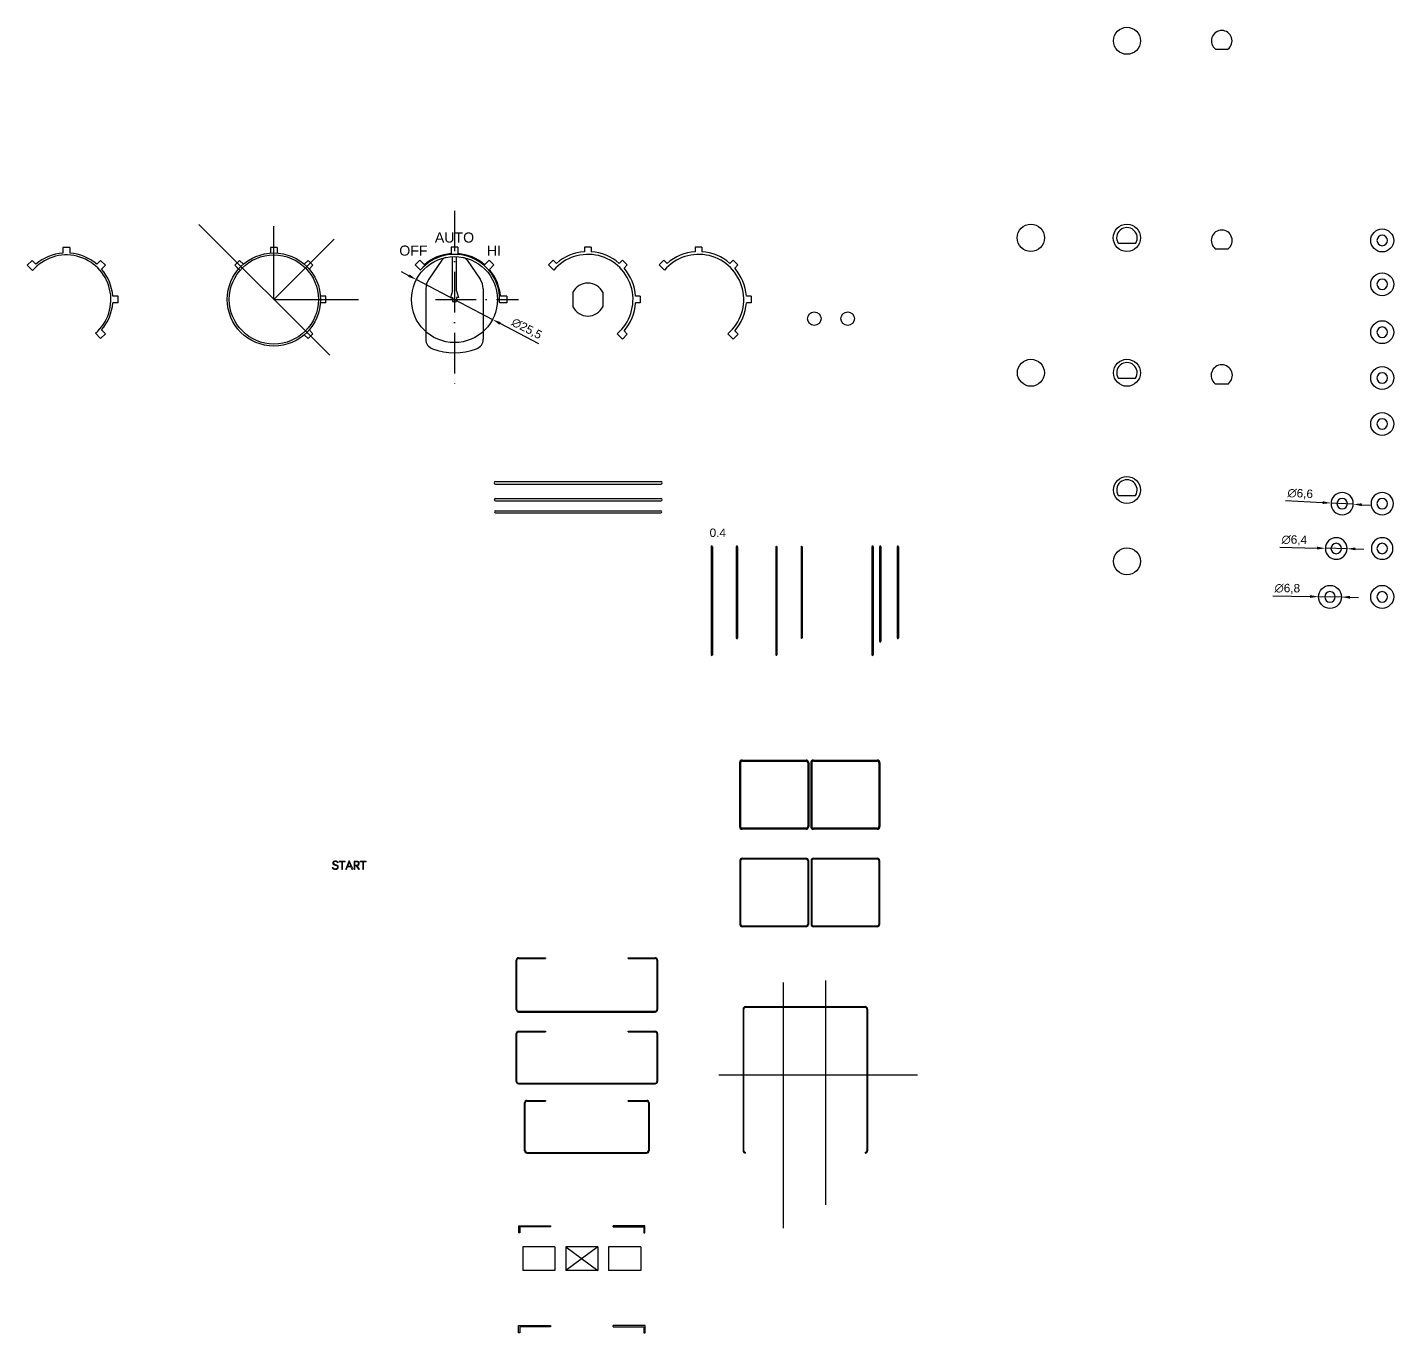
# Model space of a CAD drawing. Header units: millimetres. Extents: x -272 to 1389, y -67 to 578.
# Drawn here: x -271.6 to 133.4, y -66.8 to 320.1 of the extents above; entities that cross this region are included whole.
import ezdxf

# ---------------------------------------------------------------- set-up
doc = ezdxf.new("R2010")
doc.units = ezdxf.units.MM
doc.linetypes.add('ACAD_ISO10W100', pattern=[18, 12, -3, 0, -3])
doc.layers.add('前面板', color=7, linetype='Continuous')
doc.styles.get("Standard").update_dxf_attribs({"font": 'arial.ttf'})
doc.dimstyles.new('ISO-25', dxfattribs={"dimtxt": 2.5, "dimasz": 2.5, "dimexe": 1.25, "dimexo": 0.625, "dimtad": 1, "dimtxsty": 'Standard', "dimcen": 2.5, "dimadec": 0, "dimazin": 0, "dimtfac": 1, "dimtmove": 0, "dimatfit": 3, "dimfxl": 1, "dimarcsym": 0})

# ---------------------------------------------------------------- blocks, each defined once
blk = doc.blocks.new('*D3')
at = {"layer": 'Defpoints', "color": 0, "transparency": 16777216}
for p in [(-156.25, 245.3), (-133.66, 233.47)]:
    blk.add_point(p, dxfattribs=at)
at = {"layer": '前面板', "color": 0, "lineweight": -2, "transparency": 16777216}
for p, q in [((-158.46, 246.46), (-160.68, 247.62)), ((-156.25, 245.3), (-133.66, 233.47)), ((-119.94, 226.3), (-131.44, 232.32))]:
    blk.add_line(p, q, dxfattribs=at)
at = {"layer": '前面板', "color": 0, "transparency": 16777216}
for points in [[(-158.27, 246.83), (-158.66, 246.09), (-156.25, 245.3)], [(-131.25, 232.68), (-131.63, 231.95), (-133.66, 233.47)]]:
    blk.add_solid(points, dxfattribs=at)
at = {"layer": '前面板', "color": 0, "transparency": 16777216, "insert": (-123.58, 230.65), "char_height": 2.5, "attachment_point": 5, "rotation": 332.3754}
blk.add_mtext('∅25,5', dxfattribs=at)
blk = doc.blocks.new('*D9')
at = {"color": 0, "lineweight": -2, "transparency": 16777216}
for p, q in [((99.66, 165.95), (110.67, 165.72)), ((119.57, 165.53), (113.17, 165.67)), ((122.07, 165.48), (124.56, 165.43))]:
    blk.add_line(p, q, dxfattribs=at)
at = {"color": 0, "transparency": 16777216}
for points in [[(110.68, 166.14), (110.66, 165.3), (113.17, 165.67)], [(122.07, 165.9), (122.06, 165.07), (119.57, 165.53)]]:
    blk.add_solid(points, dxfattribs=at)
at = {"layer": 'Defpoints', "color": 0, "transparency": 16777216}
for p in [(113.17, 165.67), (119.57, 165.53)]:
    blk.add_point(p, dxfattribs=at)
at = {"color": 0, "transparency": 16777216, "insert": (103.96, 168.03), "char_height": 2.5, "attachment_point": 5, "rotation": 358.807}
blk.add_mtext('∅6,4', dxfattribs=at)
blk = doc.blocks.new('*D10')
at = {"color": 0, "lineweight": -2, "transparency": 16777216}
for p, q in [((101.33, 179.8), (112.34, 179.21)), ((121.42, 178.71), (114.83, 179.07)), ((123.92, 178.58), (126.41, 178.44))]:
    blk.add_line(p, q, dxfattribs=at)
at = {"color": 0, "transparency": 16777216}
for points in [[(112.36, 179.62), (112.31, 178.79), (114.83, 179.07)], [(123.94, 178.99), (123.9, 178.16), (121.42, 178.71)]]:
    blk.add_solid(points, dxfattribs=at)
at = {"layer": 'Defpoints', "color": 0, "transparency": 16777216}
for p in [(114.83, 179.07), (121.42, 178.71)]:
    blk.add_point(p, dxfattribs=at)
at = {"color": 0, "transparency": 16777216, "insert": (105.7, 181.74), "char_height": 2.5, "attachment_point": 5, "rotation": 356.8882}
blk.add_mtext('∅6,6', dxfattribs=at)
blk = doc.blocks.new('*D11')
at = {"color": 0, "lineweight": -2, "transparency": 16777216}
for p, q in [((97.59, 151.56), (108.62, 151.36)), ((117.92, 151.2), (111.12, 151.32)), ((120.42, 151.15), (122.92, 151.11))]:
    blk.add_line(p, q, dxfattribs=at)
at = {"color": 0, "transparency": 16777216}
for points in [[(108.63, 151.78), (108.61, 150.95), (111.12, 151.32)], [(120.42, 151.57), (120.41, 150.74), (117.92, 151.2)]]:
    blk.add_solid(points, dxfattribs=at)
at = {"layer": 'Defpoints', "color": 0, "transparency": 16777216}
for p in [(111.12, 151.32), (117.92, 151.2)]:
    blk.add_point(p, dxfattribs=at)
at = {"color": 0, "transparency": 16777216, "insert": (101.89, 153.65), "char_height": 2.5, "attachment_point": 5, "rotation": 358.9851}
blk.add_mtext('∅6,8', dxfattribs=at)

msp = doc.modelspace()

# ---------------------------------------------------------------- linework, layer by layer
for p, q in [((80.617, 313.622), (84.25, 313.622)), ((-220.753, 261.674), (-181.935, 222.855)), ((-198.484, 239.405), (-198.484, 261.107)), ((-198.484, 239.405), (-180.619, 257.27)), ((51.742, 256.081), (56.936, 256.081)), ((-260.983, 254.765), (-260.983, 253.168)), ((-258.983, 254.765), (-258.983, 253.168)), ((-199.484, 254.765), (-199.484, 253.168)), ((-197.484, 254.765), (-197.484, 253.168)), ((80.534, 254.45), (84.333, 254.45)), ((-271.551, 249.559), (-270.422, 248.43)), ((-270.137, 250.973), (-269.008, 249.844)), ((-270.137, 250.973), (-269.008, 249.844)), ((-249.828, 250.973), (-250.957, 249.844)), ((-248.414, 249.559), (-249.543, 248.43)), ((-210.052, 249.559), (-208.924, 248.43)), ((-208.638, 250.973), (-207.509, 249.844)), ((-208.638, 250.973), (-207.509, 249.844)), ((-188.33, 250.973), (-189.459, 249.844)), ((-186.916, 249.559), (-188.045, 248.43)), ((-244.623, 240.405), (-246.219, 240.405)), ((-198.484, 239.405), (-173.362, 239.405)), ((-183.124, 240.405), (-184.72, 240.405)), ((-109.831, 241.532), (-109.831, 237.242)), ((-101.031, 241.532), (-101.031, 237.242)), ((-244.623, 238.405), (-246.219, 238.405)), ((-183.124, 238.405), (-184.72, 238.405)), ((-249.828, 227.836), (-251.383, 229.391)), ((-248.414, 229.251), (-249.543, 230.379)), ((-188.33, 227.836), (-189.459, 228.965)), ((-186.916, 229.251), (-188.045, 230.379)), ((51.766, 216.081), (56.912, 216.081)), ((80.453, 214.45), (84.413, 214.45)), ((-132.795, 185.486), (-83.795, 185.486)), ((-132.795, 184.686), (-83.795, 184.686)), ((-132.795, 180.379), (-83.795, 180.379)), ((-132.795, 179.679), (-83.795, 179.679)), ((51.766, 181.338), (56.912, 181.338)), ((-132.795, 176.772), (-83.795, 176.772)), ((-132.795, 176.172), (-83.795, 176.172)), ((-68.913, 166.112), (-68.913, 134.112)), ((-68.513, 166.112), (-68.513, 134.112)), ((-61.434, 166.112), (-61.434, 139.112)), ((-61.034, 166.112), (-61.034, 139.112)), ((-49.698, 166.112), (-49.698, 134.112)), ((-49.398, 166.112), (-49.398, 134.112)), ((-42.22, 166.112), (-42.22, 139.112)), ((-41.92, 166.112), (-41.92, 139.112)), ((-21.232, 166.112), (-21.232, 134.112)), ((-20.832, 166.112), (-20.832, 134.112)), ((-18.967, 166.112), (-18.967, 138.112)), ((-18.567, 166.112), (-18.567, 138.112)), ((-13.753, 166.112), (-13.753, 139.112)), ((-13.353, 166.112), (-13.353, 139.112)), ((-60.473, 102.086), (-60.473, 83.186)), ((-60.173, 102.086), (-60.173, 83.186)), ((-59.673, 102.886), (-40.773, 102.886)), ((-59.673, 102.586), (-40.773, 102.586)), ((-40.273, 102.086), (-40.273, 83.186)), ((-39.973, 102.086), (-39.973, 83.186)), ((-39.373, 102.086), (-39.373, 83.186)), ((-39.073, 102.086), (-39.073, 83.186)), ((-38.573, 102.886), (-19.673, 102.886)), ((-38.573, 102.586), (-19.673, 102.586)), ((-19.173, 102.086), (-19.173, 83.186)), ((-18.873, 102.086), (-18.873, 83.186)), ((-40.773, 82.686), (-59.673, 82.686)), ((-40.773, 82.386), (-59.673, 82.386)), ((-19.673, 82.686), (-38.573, 82.686)), ((-19.673, 82.386), (-38.573, 82.386)), ((-60.373, 73.103), (-60.373, 54.203)), ((-60.173, 73.103), (-60.173, 54.203)), ((-59.673, 73.803), (-40.773, 73.803)), ((-59.673, 73.603), (-40.773, 73.603)), ((-40.273, 73.103), (-40.273, 54.203)), ((-40.073, 73.103), (-40.073, 54.203)), ((-39.273, 73.103), (-39.273, 54.203)), ((-39.073, 73.103), (-39.073, 54.203)), ((-38.573, 73.803), (-19.673, 73.803)), ((-38.573, 73.603), (-19.673, 73.603)), ((-19.173, 73.103), (-19.173, 54.203)), ((-18.973, 73.103), (-18.973, 54.203)), ((-40.773, 53.703), (-59.673, 53.703)), ((-40.773, 53.503), (-59.673, 53.503)), ((-19.673, 53.703), (-38.573, 53.703)), ((-19.673, 53.503), (-38.573, 53.503)), ((-126.674, 28.919), (-126.674, 43.619)), ((-126.474, 28.919), (-126.474, 43.619)), ((-125.974, 44.319), (-117.974, 44.319)), ((-125.974, 44.119), (-117.974, 44.119)), ((-117.974, 44.319), (-117.974, 44.319)), ((-117.974, 44.319), (-117.974, 44.119)), ((-93.474, 44.119), (-93.474, 44.319)), ((-93.474, 44.319), (-85.474, 44.319)), ((-93.474, 44.119), (-85.474, 44.119)), ((-84.974, 43.619), (-84.974, 28.919)), ((-84.774, 43.619), (-84.774, 28.919)), ((-47.581, 36.924), (-47.581, -35.876)), ((-35.031, 37.596), (-35.031, -28.932)), ((-125.974, 28.419), (-85.474, 28.419)), ((-59.43, 29.105), (-59.43, -12.895)), ((-59.23, -12.895), (-59.23, 29.105)), ((-58.73, 29.805), (-23.23, 29.805)), ((-58.73, 29.605), (-23.23, 29.605)), ((-22.73, 29.105), (-22.73, -12.895)), ((-22.53, 29.105), (-22.53, -12.895)), ((-125.974, 28.219), (-85.474, 28.219)), ((-126.674, 7.629), (-126.674, 21.829)), ((-126.474, 7.629), (-126.474, 21.829)), ((-125.974, 22.529), (-117.974, 22.529)), ((-125.974, 22.329), (-117.974, 22.329)), ((-117.974, 22.529), (-117.974, 22.529)), ((-117.974, 22.529), (-117.974, 22.329)), ((-93.474, 22.329), (-93.474, 22.529)), ((-93.474, 22.529), (-85.474, 22.529)), ((-93.474, 22.329), (-85.474, 22.329)), ((-84.974, 21.829), (-84.974, 7.629)), ((-84.774, 21.829), (-84.774, 7.629)), ((-66.58, 9.599), (-7.684, 9.599)), ((-125.974, 7.129), (-85.474, 7.129)), ((-125.974, 6.929), (-85.474, 6.929)), ((-124.174, -12.895), (-124.174, 1.305)), ((-123.974, -12.895), (-123.974, 1.305)), ((-123.474, 2.005), (-117.974, 2.005)), ((-123.474, 1.805), (-117.974, 1.805)), ((-117.974, 2.005), (-117.974, 2.005)), ((-117.974, 2.005), (-117.974, 1.805)), ((-93.474, 1.805), (-93.474, 2.005)), ((-93.474, 2.005), (-87.974, 2.005)), ((-93.474, 1.805), (-87.974, 1.805)), ((-87.474, 1.305), (-87.474, -12.895)), ((-87.274, 1.305), (-87.274, -12.895)), ((-123.474, -13.395), (-87.974, -13.395)), ((-123.474, -13.595), (-87.974, -13.595)), ((-125.867, -37.191), (-125.867, -35.191)), ((-125.867, -35.191), (-116.467, -35.191)), ((-116.467, -35.491), (-125.567, -35.491)), ((-125.567, -35.491), (-125.567, -37.191)), ((-116.467, -35.191), (-116.467, -35.491)), ((-88.567, -35.191), (-97.967, -35.191)), ((-97.967, -35.491), (-97.967, -35.191)), ((-97.967, -35.491), (-88.867, -35.491)), ((-88.867, -35.491), (-88.867, -37.191)), ((-88.567, -37.191), (-88.567, -35.191)), ((-125.567, -37.191), (-125.867, -37.191)), ((-88.867, -37.191), (-88.567, -37.191)), ((-111.967, -41.393), (-102.467, -48.393)), ((-102.467, -41.393), (-111.967, -48.393)), ((-125.967, -66.825), (-125.967, -64.725)), ((-125.967, -64.725), (-116.467, -64.725)), ((-116.467, -64.725), (-116.467, -65.125)), ((-88.467, -64.725), (-97.967, -64.725)), ((-97.967, -65.125), (-97.967, -64.725)), ((-88.467, -66.825), (-88.467, -64.725)), ((-125.567, -66.825), (-125.967, -66.825)), ((-116.467, -65.125), (-125.567, -65.125)), ((-125.567, -65.125), (-125.567, -66.825)), ((-97.967, -65.125), (-88.867, -65.125)), ((-88.867, -65.125), (-88.867, -66.825)), ((-88.867, -66.825), (-88.467, -66.825))]:
    msp.add_line(p, q)
at = {"color": 139, "lineweight": 0}
for p, q in [((-176.259, 72.917), (-177.161, 70.64)), ((-176.221, 72.977), (-176.259, 72.917)), ((-176.148, 73.003), (-176.221, 72.977)), ((-176.075, 72.977), (-176.148, 73.003)), ((-176.033, 72.917), (-176.075, 72.977)), ((-175.128, 70.64), (-176.033, 72.917)), ((-174.69, 72.939), (-174.725, 72.853)), ((-174.608, 72.971), (-174.69, 72.939)), ((-173.874, 72.971), (-174.608, 72.971)), ((-173.677, 72.946), (-173.874, 72.971)), ((-173.594, 72.917), (-173.677, 72.946)), ((-173.423, 72.819), (-173.594, 72.917)), ((-177.167, 70.615), (-177.17, 70.589)), ((-177.17, 70.589), (-177.138, 70.507)), ((-177.161, 70.64), (-177.167, 70.615)), ((-177.138, 70.507), (-177.053, 70.472)), ((-177.053, 70.472), (-176.977, 70.494)), ((-176.977, 70.494), (-176.935, 70.557)), ((-176.935, 70.557), (-176.665, 71.237)), ((-176.665, 71.237), (-175.624, 71.237)), ((-176.592, 71.45), (-176.148, 72.606)), ((-175.697, 71.45), (-176.592, 71.45)), ((-176.148, 72.606), (-175.697, 71.45)), ((-175.624, 71.237), (-175.357, 70.554)), ((-175.357, 70.554), (-175.316, 70.494)), ((-175.316, 70.494), (-175.243, 70.472)), ((-175.243, 70.472), (-175.154, 70.507)), ((-175.154, 70.507), (-175.119, 70.589)), ((-175.119, 70.615), (-175.128, 70.64)), ((-175.119, 70.589), (-175.119, 70.615)), ((-174.725, 72.853), (-174.725, 70.592)), ((-174.725, 70.592), (-174.69, 70.51)), ((-174.69, 70.51), (-174.608, 70.475)), ((-174.608, 70.475), (-174.525, 70.51)), ((-174.525, 70.51), (-174.49, 70.592)), ((-174.49, 71.79), (-174.49, 72.758)), ((-174.49, 72.758), (-173.877, 72.758)), ((-173.868, 71.79), (-174.49, 71.79)), ((-174.49, 70.592), (-174.49, 71.58)), ((-174.49, 71.58), (-174.106, 71.58)), ((-174.106, 71.58), (-173.353, 70.529)), ((-173.877, 72.758), (-173.69, 72.72)), ((-173.687, 71.828), (-173.868, 71.79)), ((-173.842, 71.58), (-173.753, 71.586)), ((-173.159, 70.665), (-173.842, 71.58)), ((-173.753, 71.586), (-173.569, 71.64)), ((-173.69, 72.72), (-173.544, 72.622)), ((-173.544, 71.933), (-173.687, 71.828)), ((-173.569, 71.64), (-173.512, 71.669)), ((-173.544, 72.622), (-173.452, 72.469)), ((-173.452, 72.088), (-173.544, 71.933)), ((-173.512, 71.669), (-173.356, 71.79)), ((-173.452, 72.469), (-173.452, 72.466)), ((-173.452, 72.466), (-173.417, 72.276)), ((-173.417, 72.276), (-173.452, 72.088)), ((-173.372, 72.771), (-173.423, 72.819)), ((-173.258, 72.609), (-173.372, 72.771)), ((-173.356, 71.79), (-173.318, 71.837)), ((-173.353, 70.529), (-173.305, 70.488)), ((-173.318, 71.837), (-173.223, 72.009)), ((-173.305, 70.488), (-173.255, 70.475)), ((-173.229, 72.549), (-173.258, 72.609)), ((-173.255, 70.475), (-173.172, 70.51)), ((-173.182, 72.361), (-173.229, 72.549)), ((-173.223, 72.009), (-173.201, 72.079)), ((-173.201, 72.079), (-173.178, 72.276)), ((-173.178, 72.276), (-173.182, 72.361)), ((-173.172, 70.51), (-173.137, 70.592)), ((-173.14, 70.631), (-173.159, 70.665)), ((-173.137, 70.592), (-173.14, 70.631))]:
    msp.add_line(p, q, dxfattribs=at)
for points in [[(-180.26, 73.022), (-180.425, 73.012), (-180.606, 72.974), (-180.686, 72.942), (-180.844, 72.838), (-180.883, 72.799), (-180.984, 72.638), (-181.003, 72.593), (-181.035, 72.399), (-181.025, 72.298), (-180.965, 72.123), (-180.927, 72.066), (-180.787, 71.929), (-180.724, 71.885), (-180.546, 71.793), (-180.463, 71.761), (-180.279, 71.698), (-180.228, 71.678), (-180.041, 71.618), (-180.009, 71.602), (-179.838, 71.513), (-179.831, 71.51), (-179.695, 71.37), (-179.682, 71.351), (-179.644, 71.161), (-179.644, 71.11), (-179.692, 70.923), (-179.809, 70.789), (-179.889, 70.739), (-180.063, 70.685), (-180.282, 70.665), (-179.615, 70.646), (-179.501, 70.783), (-179.431, 70.954), (-179.406, 71.161), (-179.419, 71.288), (-179.476, 71.459), (-179.523, 71.529), (-179.66, 71.666), (-179.736, 71.717), (-179.914, 71.802), (-180.012, 71.84), (-180.197, 71.907), (-180.241, 71.923), (-180.425, 71.99), (-180.444, 71.999), (-180.619, 72.088), (-180.749, 72.218), (-180.8, 72.399), (-180.768, 72.552), (-180.673, 72.682), (-180.508, 72.774), (-180.46, 72.787), (-180.26, 72.809), (-179.628, 72.812), (-179.793, 72.923), (-179.873, 72.955), (-180.057, 73.006)], [(-177.472, 72.971), (-179.041, 72.971), (-179.12, 72.942), (-179.155, 72.863), (-179.12, 72.784), (-179.041, 72.752), (-178.374, 72.752), (-178.374, 70.592), (-178.339, 70.51), (-178.256, 70.475), (-178.171, 70.51), (-178.136, 70.592), (-178.136, 72.752), (-177.472, 72.752), (-177.393, 72.784), (-177.361, 72.863), (-177.393, 72.942)], [(-171.251, 72.971), (-172.816, 72.971), (-172.896, 72.942), (-172.931, 72.863), (-172.896, 72.784), (-172.816, 72.752), (-172.15, 72.752), (-172.15, 70.592), (-172.115, 70.51), (-172.032, 70.475), (-171.95, 70.51), (-171.915, 70.592), (-171.915, 72.752), (-171.251, 72.752), (-171.171, 72.784), (-171.14, 72.863), (-171.171, 72.942)], [(-181.041, 71.072), (-181.124, 71.043), (-181.156, 70.961), (-181.149, 70.935), (-181.137, 70.9), (-181.13, 70.888), (-181, 70.739), (-180.965, 70.707), (-180.806, 70.592), (-180.749, 70.561), (-180.562, 70.488), (-180.479, 70.469), (-180.282, 70.45), (-180.155, 70.456), (-179.949, 70.484), (-179.774, 70.545), (-179.631, 70.634), (-179.615, 70.646), (-180.282, 70.665), (-180.33, 70.665), (-180.53, 70.694), (-180.695, 70.767), (-180.829, 70.872), (-180.946, 71.018)], [(-179.628, 72.812), (-180.26, 72.809), (-180.241, 72.809), (-180.047, 72.78), (-179.879, 72.711), (-179.749, 72.618), (-179.654, 72.514), (-179.561, 72.469), (-179.482, 72.501), (-179.454, 72.58), (-179.476, 72.644), (-179.498, 72.672)]]:
    msp.add_lwpolyline(points, close=True, dxfattribs=at)
for centre, radius in [((54.339, 316.072), 4), ((25.873, 257.681), 4.05), ((54.339, 257.681), 4.05), ((129.993, 256.9), 3.4), ((-198.484, 239.405), 13.8), ((-198.484, 239.405), 13.2), ((129.993, 243.914), 3.4), ((-38.324, 233.709, 7), 2), ((-28.425, 233.709, 3), 2), ((129.993, 229.712), 3.4), ((25.873, 217.681), 4), ((54.339, 217.681), 4), ((129.993, 216.141), 3.4), ((129.993, 202.512), 3.4), ((54.339, 182.938), 4), ((54.339, 161.803), 4), ((114.517, 151.259), 3.4), ((129.993, 151.259), 3.4)]:
    msp.add_circle(centre, radius)
at = {"extrusion": (0, 0, -1)}
for centre, radius in [((-129.993, 256.9), 1.55), ((-129.993, 243.914), 1.55), ((-129.993, 229.712), 1.55), ((-129.993, 216.141), 1.55), ((-129.993, 202.512), 1.55), ((-118.127, 178.891), 3.3), ((-118.127, 178.891), 1.55), ((-129.993, 178.891), 3.3), ((-129.993, 178.891), 1.55), ((-116.366, 165.601), 3.2), ((-116.366, 165.601), 1.55), ((-129.993, 165.601), 3.2), ((-129.993, 165.601), 1.55), ((-114.517, 151.259), 1.55), ((-129.993, 151.259), 1.55)]:
    msp.add_circle(centre, radius, dxfattribs=at)
for centre, radius, start, end in [((82.433, 316.072), 3.05, 306.55566, 233.44434), ((54.339, 257.681), 3.05, 328.35934, 211.64066), ((82.433, 256.9), 3.1, 307.78433, 232.21567), ((-259.983, 239.405), 13.2, 310.65525, 139.34543), ((-259.983, 239.405), 13.8, 94.15551, 130.84449), ((-259.983, 239.405), 13.8, 49.15551, 85.84449), ((-105.431, 239.387), 14.2, 94.03826, 130.96174), ((-105.431, 239.387), 14.2, 49.03826, 85.96174), ((-72.619, 239.387), 14.2, 94.03826, 130.96174), ((-72.619, 239.387), 14.2, 49.03826, 85.96174), ((-259.983, 239.405), 13.8, 4.15551, 40.84449), ((-105.402, 239.405), 14.17, 3.97449, 40.98413), ((-72.59, 239.405), 14.17, 3.97449, 40.98413), ((-105.431, 239.387), 4.895, 25.98672, 154.01328), ((-259.983, 239.405), 13.8, 319.15551, 355.84449), ((-105.431, 239.387), 4.895, 205.98672, 334.01328), ((-105.431, 239.387), 14.2, 319.03826, 355.96174), ((-72.619, 239.387), 14.2, 319.03826, 355.96174), ((54.339, 217.681), 3.03, 328.12602, 211.87398), ((82.433, 216.9), 3.15, 308.94244, 231.05756), ((-132.795, 185.086), 0.4, 90, 270), ((-83.795, 185.086), 0.4, 270, 90), ((54.339, 182.938), 3.03, 328.12602, 211.87398), ((-132.795, 180.029), 0.35, 90, 270), ((-83.795, 180.029), 0.35, 270, 90), ((-132.795, 176.472), 0.3, 90, 270), ((-83.795, 176.472), 0.3, 270, 90), ((-68.713, 166.112), 0.2, 0, 180), ((-61.234, 166.112), 0.2, 0, 180), ((-49.548, 166.112), 0.15, 0, 180), ((-42.07, 166.112), 0.15, 0, 180), ((-21.032, 166.112), 0.2, 0, 180), ((-18.767, 166.112), 0.2, 0, 180), ((-13.553, 166.112), 0.2, 0, 180), ((-61.234, 139.112), 0.2, 180, 0), ((-42.07, 139.112), 0.15, 180, 0), ((-18.767, 138.112), 0.2, 180, 0), ((-13.553, 139.112), 0.2, 180, 0), ((-68.713, 134.112), 0.2, 180, 0), ((-49.548, 134.112), 0.15, 180, 0), ((-21.032, 134.112), 0.2, 180, 0), ((-59.673, 102.086), 0.8, 90, 180), ((-59.673, 102.086), 0.5, 90, 180), ((-40.773, 102.086), 0.8, 0, 90), ((-40.773, 102.086), 0.5, 0, 90), ((-38.573, 102.086), 0.8, 90, 180), ((-38.573, 102.086), 0.5, 90, 180), ((-19.673, 102.086), 0.8, 0, 90), ((-19.673, 102.086), 0.5, 0, 90), ((-59.673, 83.186), 0.8, 180, 270), ((-59.673, 83.186), 0.5, 180, 270), ((-40.773, 83.186), 0.5, 270, 0), ((-40.773, 83.186), 0.8, 270, 0), ((-38.573, 83.186), 0.8, 180, 270), ((-38.573, 83.186), 0.5, 180, 270), ((-19.673, 83.186), 0.5, 270, 0), ((-19.673, 83.186), 0.8, 270, 0), ((-59.673, 73.103), 0.7, 90, 180), ((-59.673, 73.103), 0.5, 90, 180), ((-40.773, 73.103), 0.7, 0, 90), ((-40.773, 73.103), 0.5, 0, 90), ((-38.573, 73.103), 0.7, 90, 180), ((-38.573, 73.103), 0.5, 90, 180), ((-19.673, 73.103), 0.7, 0, 90), ((-19.673, 73.103), 0.5, 0, 90), ((-59.673, 54.203), 0.7, 180, 270), ((-59.673, 54.203), 0.5, 180, 270), ((-40.773, 54.203), 0.5, 270, 0), ((-40.773, 54.203), 0.7, 270, 0), ((-38.573, 54.203), 0.7, 180, 270), ((-38.573, 54.203), 0.5, 180, 270), ((-19.673, 54.203), 0.5, 270, 0), ((-19.673, 54.203), 0.7, 270, 0), ((-125.974, 43.619), 0.7, 90, 180), ((-125.974, 43.619), 0.5, 90, 180), ((-85.474, 43.619), 0.7, 0, 90), ((-85.474, 43.619), 0.5, 0, 90), ((-125.974, 28.919), 0.7, 180, 270), ((-125.974, 28.919), 0.5, 180, 270), ((-85.474, 28.919), 0.5, 270, 0), ((-85.474, 28.919), 0.7, 270, 0), ((-58.73, 29.105), 0.7, 90, 180), ((-58.73, 29.105), 0.5, 90, 180), ((-23.23, 29.105), 0.7, 0, 90), ((-23.23, 29.105), 0.5, 0, 90), ((-125.974, 21.829), 0.7, 90, 180), ((-125.974, 21.829), 0.5, 90, 180), ((-85.474, 21.829), 0.7, 0, 90), ((-85.474, 21.829), 0.5, 0, 90), ((-125.974, 7.629), 0.7, 180, 270), ((-125.974, 7.629), 0.5, 180, 270), ((-85.474, 7.629), 0.5, 270, 0), ((-85.474, 7.629), 0.7, 270, 0), ((-123.474, 1.305), 0.7, 90, 180), ((-123.474, 1.305), 0.5, 90, 180), ((-87.974, 1.305), 0.7, 0, 90), ((-87.974, 1.305), 0.5, 0, 90), ((-123.474, -12.895), 0.7, 180, 270), ((-123.474, -12.895), 0.5, 180, 270), ((-87.974, -12.895), 0.5, 270, 0), ((-87.974, -12.895), 0.7, 270, 0), ((-58.73, -12.895), 0.7, 180, 270), ((-58.73, -12.895), 0.5, 180, 270), ((-23.23, -12.895), 0.5, 270, 0), ((-23.23, -12.895), 0.7, 270, 0)]:
    msp.add_arc(centre, radius, start, end)
at = {"layer": '前面板', "color": 114, "linetype": 'ACAD_ISO10W100', "true_color": 0x139b48}
for p, q in [((-144.952, 265.697), (-144.952, 213.076)), ((-150.558, 239.387), (-126.013, 239.387))]:
    msp.add_line(p, q, dxfattribs=at)
at = {"layer": '前面板'}
for p, q in [((-258.983, 254.765), (-260.983, 254.765)), ((-197.484, 254.765), (-199.484, 254.765)), ((-148.679, 251.068), (-152.57, 245.418)), ((-143.952, 254.937), (-145.952, 254.937)), ((-145.952, 254.937), (-145.952, 253)), ((-145.552, 241.987), (-145.552, 252.123)), ((-144.352, 241.987), (-144.352, 252.123)), ((-143.952, 254.937), (-143.952, 253)), ((-104.431, 254.937), (-106.431, 254.937)), ((-106.431, 254.937), (-106.431, 253.552)), ((-104.431, 254.937), (-104.431, 253.552)), ((-71.619, 254.937), (-73.619, 254.937)), ((-73.619, 254.937), (-73.619, 253.552)), ((-71.619, 254.937), (-71.619, 253.552)), ((-270.137, 250.973), (-271.551, 249.559)), ((-270.137, 250.973), (-271.551, 249.559)), ((-271.551, 249.559), (-269.995, 248.003)), ((-248.414, 249.559), (-249.828, 250.973)), ((-208.638, 250.973), (-210.052, 249.559)), ((-208.638, 250.973), (-210.052, 249.559)), ((-210.052, 249.559), (-208.497, 248.003)), ((-186.916, 249.559), (-188.33, 250.973)), ((-155.214, 251.062), (-156.628, 249.648)), ((-156.628, 249.648), (-155.073, 248.093)), ((-155.214, 251.062), (-153.871, 249.72)), ((-141.216, 251.065), (-137.332, 245.417)), ((-134.691, 251.062), (-136.033, 249.72)), ((-134.691, 251.062), (-133.277, 249.648)), ((-134.619, 248.306), (-133.277, 249.648)), ((-115.692, 251.062), (-117.107, 249.648)), ((-117.107, 249.648), (-115.551, 248.093)), ((-115.692, 251.062), (-114.74, 250.11)), ((-95.169, 251.062), (-96.122, 250.11)), ((-95.169, 251.062), (-93.755, 249.648)), ((-94.705, 248.698), (-93.755, 249.648)), ((-82.88, 251.062), (-84.294, 249.648)), ((-84.294, 249.648), (-82.739, 248.093)), ((-82.88, 251.062), (-81.928, 250.11)), ((-62.357, 251.062), (-63.31, 250.11)), ((-62.357, 251.062), (-60.943, 249.648)), ((-61.893, 248.698), (-60.943, 249.648)), ((-244.623, 238.405), (-244.623, 240.405)), ((-183.124, 238.405), (-183.124, 240.405)), ((-153.452, 242.582), (-153.452, 227.608)), ((-145.552, 241.987), (-146.152, 239.987)), ((-146.152, 239.987), (-145.552, 239.987)), ((-145.552, 239.987), (-145.552, 238.787)), ((-144.352, 241.987), (-143.752, 239.987)), ((-143.752, 239.987), (-144.352, 239.987)), ((-144.352, 239.987), (-144.352, 238.787)), ((-136.452, 242.584), (-136.452, 227.608)), ((-129.402, 240.387), (-131.339, 240.387)), ((-129.402, 240.387), (-129.402, 238.387)), ((-89.881, 240.387), (-91.266, 240.387)), ((-89.881, 240.387), (-89.881, 238.387)), ((-57.069, 240.387), (-58.454, 240.387)), ((-57.069, 240.387), (-57.069, 238.387)), ((-145.552, 238.787), (-144.352, 238.787)), ((-129.402, 238.387), (-131.602, 238.387)), ((-89.881, 238.387), (-91.266, 238.387)), ((-57.069, 238.387), (-58.454, 238.387)), ((-249.828, 227.836), (-248.414, 229.251)), ((-188.33, 227.836), (-186.916, 229.251)), ((-95.143, 227.684), (-96.714, 229.256)), ((-93.728, 229.098), (-95.143, 227.684)), ((-93.728, 229.098), (-94.708, 230.078)), ((-62.33, 227.684), (-63.902, 229.256)), ((-60.916, 229.098), (-62.33, 227.684)), ((-60.916, 229.098), (-61.896, 230.078)), ((-115.167, -41.393), (-124.667, -41.393)), ((-124.667, -41.393), (-124.667, -48.393)), ((-115.167, -41.393), (-115.167, -48.393)), ((-102.467, -41.393), (-111.967, -41.393)), ((-111.967, -41.393), (-111.967, -48.393)), ((-102.467, -41.393), (-102.467, -48.393)), ((-89.767, -41.393), (-99.267, -41.393)), ((-99.267, -41.393), (-99.267, -48.393)), ((-89.767, -41.393), (-89.767, -48.393)), ((-115.167, -48.393), (-124.667, -48.393)), ((-102.467, -48.393), (-111.967, -48.393)), ((-89.767, -48.393), (-99.267, -48.393))]:
    msp.add_line(p, q, dxfattribs=at)
msp.add_circle((-144.952, 239.387), 12.75, dxfattribs=at)
for centre, radius, start, end in [((-144.952, 239.387), 13.387, 355.71618, 139.29603), ((-144.952, 239.387), 13.65, 94.20126, 130.79874), ((-147.031, 249.934), 2, 101.15125, 145.44419), ((-144.952, 239.387), 13.65, 49.20126, 85.79874), ((-142.864, 249.932), 2, 34.50852, 78.79577), ((-105.402, 239.405), 13.36, 310.56477, 139.43523), ((-72.59, 239.405), 13.36, 310.56477, 139.43523), ((-144.952, 239.387), 13.65, 4.20126, 40.79874), ((-148.452, 242.582), 5, 145.44419, 180), ((-141.452, 242.584), 5, 0, 34.50852), ((-150.452, 227.608), 3, 180, 249.97608), ((-139.452, 227.608), 3, 290.02392, 0), ((-144.952, 242.699), 19.062, 249.97608, 290.02392)]:
    msp.add_arc(centre, radius, start, end, dxfattribs=at)

# ---------------------------------------------------------------- texts
at = {"insert": (-69.346, 171.52), "char_height": 2.5, "attachment_point": 1}
msp.add_mtext_dynamic_manual_height_columns('0.4', width=8.28643, gutter_width=12.5, heights=[0], dxfattribs=at)
at = {"layer": '前面板', "char_height": 3, "attachment_point": 5}
for s, insert in [('AUTO', (-144.952, 257.75)), ('OFF', (-157.128, 253.875)), ('HI', (-133.277, 253.875))]:
    msp.add_mtext_dynamic_manual_height_columns(s, width=39.87001, gutter_width=12.5, heights=[8.132], dxfattribs=dict(at, insert=insert))

# ---------------------------------------------------------------- dimensions: what is measured, and where the dimension line sits
for p1, p2, picture, middle in [((121.422, 178.712), (114.832, 179.07), '*D10', (105.586, 179.572)), ((119.566, 165.534), (113.167, 165.667), '*D9', (103.913, 165.86)), ((117.917, 151.199), (111.118, 151.319), '*D11', (101.856, 151.483))]:
    dim = msp.add_diameter_dim_2p(p1=p1, p2=p2, dimstyle='ISO-25')
    dim.commit()
    dim.dimension.update_dxf_attribs({"geometry": picture, "text_midpoint": middle, "dimtype": 163})
at = {"layer": '前面板'}
dim = msp.add_diameter_dim_2p(p1=(-156.249, 245.299), p2=(-133.656, 233.475), dimstyle='ISO-25', dxfattribs=at)
dim.commit()
dim.dimension.update_dxf_attribs({"geometry": '*D3', "text_midpoint": (-124.582, 228.726), "dimtype": 163})

doc.saveas('drawing.dxf')
